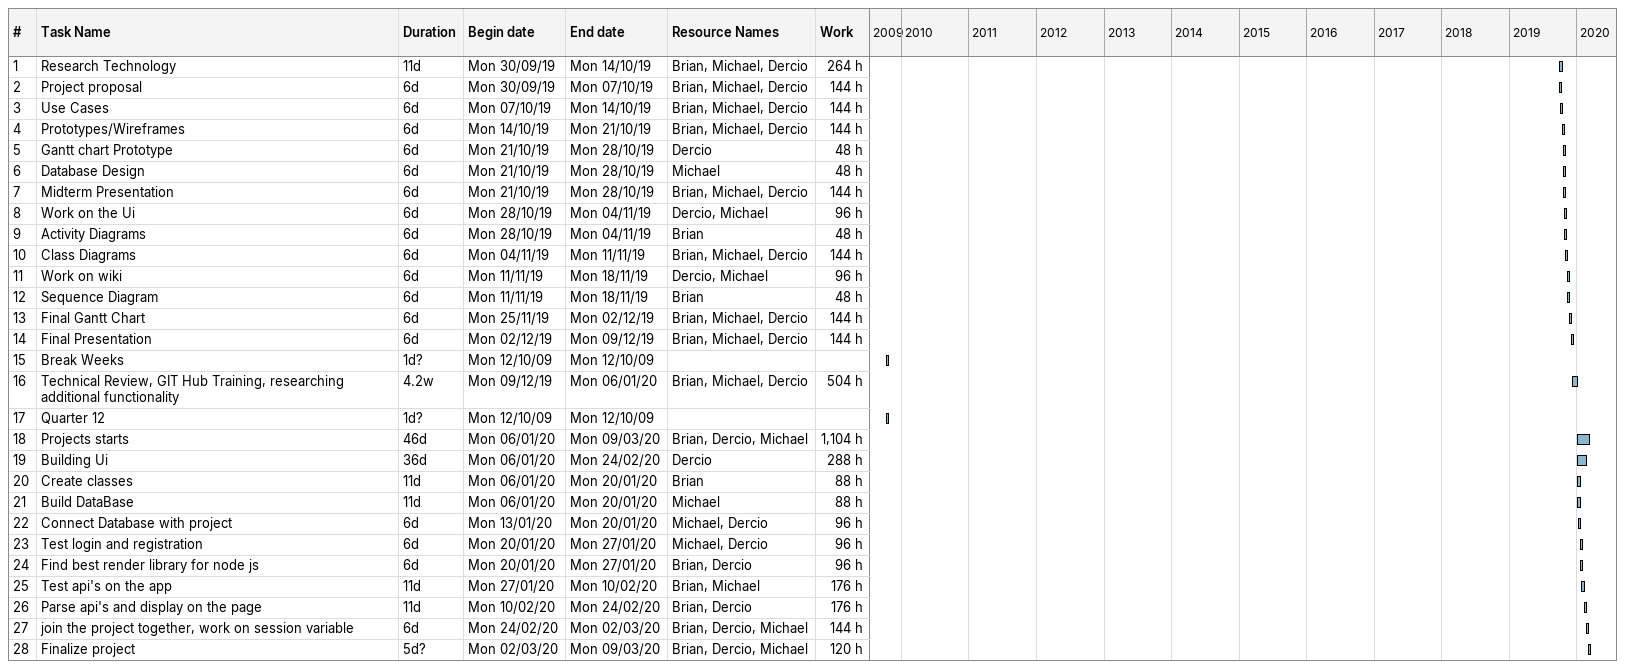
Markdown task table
| ID | Task | Duration | Start | Finish | Resources | Work (h) |
|---|---|---|---|---|---|---|
| 1 | Research Technology | 11d | 2019-09-30 | 2019-10-14 | Brian, Michael, Dercio | 264 |
| 2 | Project proposal | 6d | 2019-09-30 | 2019-10-07 | Brian, Michael, Dercio | 144 |
| 3 | Use Cases | 6d | 2019-10-07 | 2019-10-14 | Brian, Michael, Dercio | 144 |
| 4 | Prototypes/Wireframes | 6d | 2019-10-14 | 2019-10-21 | Brian, Michael, Dercio | 144 |
| 5 | Gantt chart Prototype | 6d | 2019-10-21 | 2019-10-28 | Dercio | 48 |
| 6 | Database Design | 6d | 2019-10-21 | 2019-10-28 | Michael | 48 |
| 7 | Midterm Presentation | 6d | 2019-10-21 | 2019-10-28 | Brian, Michael, Dercio | 144 |
| 8 | Work on the Ui | 6d | 2019-10-28 | 2019-11-04 | Dercio, Michael | 96 |
| 9 | Activity Diagrams | 6d | 2019-10-28 | 2019-11-04 | Brian | 48 |
| 10 | Class Diagrams | 6d | 2019-11-04 | 2019-11-11 | Brian, Michael, Dercio | 144 |
| 11 | Work on wiki | 6d | 2019-11-11 | 2019-11-18 | Dercio, Michael | 96 |
| 12 | Sequence Diagram | 6d | 2019-11-11 | 2019-11-18 | Brian | 48 |
| 13 | Final Gantt Chart | 6d | 2019-11-25 | 2019-12-02 | Brian, Michael, Dercio | 144 |
| 14 | Final Presentation | 6d | 2019-12-02 | 2019-12-09 | Brian, Michael, Dercio | 144 |
| 15 | Break Weeks | 1d? | 2009-10-12 | 2009-10-12 |  |  |
| 16 | Technical Review, GIT Hub Training, researching additional functionality | 4.2w | 2019-12-09 | 2020-01-06 | Brian, Michael, Dercio | 504 |
| 17 | Quarter 12 | 1d? | 2009-10-12 | 2009-10-12 |  |  |
| 18 | Projects starts | 46d | 2020-01-06 | 2020-03-09 | Brian, Dercio, Michael | 1104 |
| 19 | Building Ui | 36d | 2020-01-06 | 2020-02-24 | Dercio | 288 |
| 20 | Create classes | 11d | 2020-01-06 | 2020-01-20 | Brian | 88 |
| 21 | Build DataBase | 11d | 2020-01-06 | 2020-01-20 | Michael | 88 |
| 22 | Connect Database with project | 6d | 2020-01-13 | 2020-01-20 | Michael, Dercio | 96 |
| 23 | Test login and registration | 6d | 2020-01-20 | 2020-01-27 | Michael, Dercio | 96 |
| 24 | Find best render library for node js | 6d | 2020-01-20 | 2020-01-27 | Brian, Dercio | 96 |
| 25 | Test api's on the app | 11d | 2020-01-27 | 2020-02-10 | Brian, Michael | 176 |
| 26 | Parse api's and display on the page | 11d | 2020-02-10 | 2020-02-24 | Brian, Dercio | 176 |
| 27 | join the project together, work on session variable | 6d | 2020-02-24 | 2020-03-02 | Brian, Dercio, Michael | 144 |
| 28 | Finalize project | 5d? | 2020-03-02 | 2020-03-09 | Brian, Dercio, Michael | 120 |
